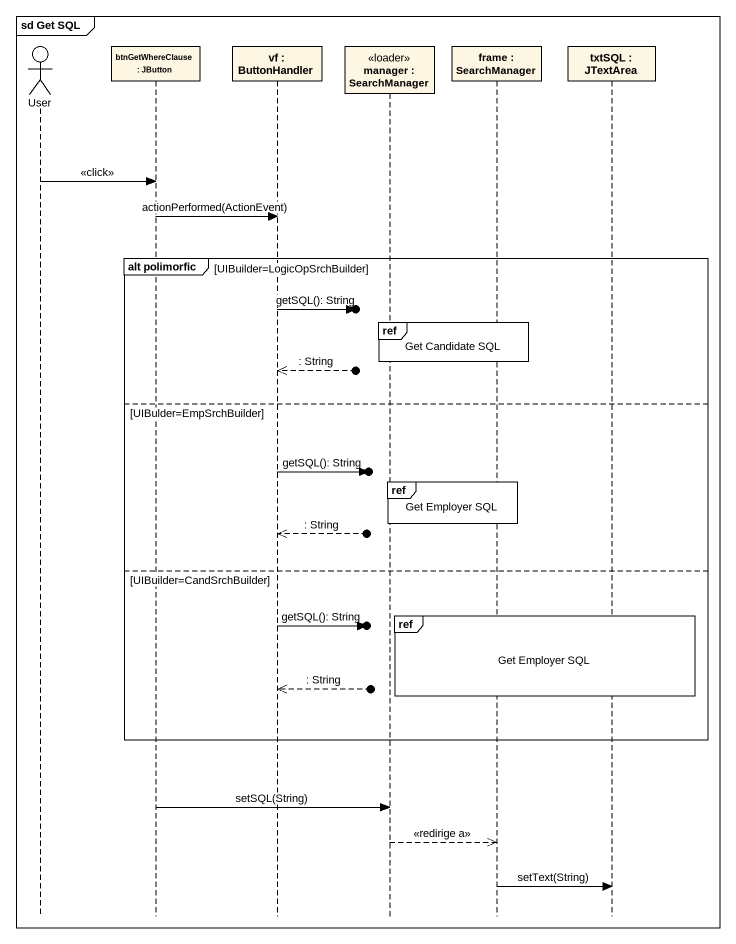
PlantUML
@startuml
mainframe sd Get SQL
hide footbox
actor User
participant "btnGetWhereClause : JButton" as btnGetWhereClause
participant "vf : ButtonHandler" as vf
participant "manager : SearchManager" as manager <<loader>>
participant "frame : SearchManager" as frame_
participant "txtSQL : JTextArea" as txtSQL

User -> btnGetWhereClause : <<click>>
btnGetWhereClause -> vf : actionPerformed(ActionEvent)
group alt polimorfic [UIBuilder=LogicOpSrchBuilder]
  vf ->o] : getSQL(): String
  ref over manager, frame_ : Get Candidate SQL
  vf <<--o] : : String
else UIBulder=EmpSrchBuilder
  vf ->o] : getSQL(): String
  ref over manager, frame_ : Get Employer SQL
  vf <<--o] : : String
else UIBuilder=CandSrchBuilder
  ref over frame_, txtSQL : Get Employer SQL
  vf ->o] : getSQL(): String
  vf <<--o] : : String
end
btnGetWhereClause -> manager : setSQL(String)
manager -->> frame_ : <<redirige a>>
frame_ -> txtSQL : setText(String)
@enduml
